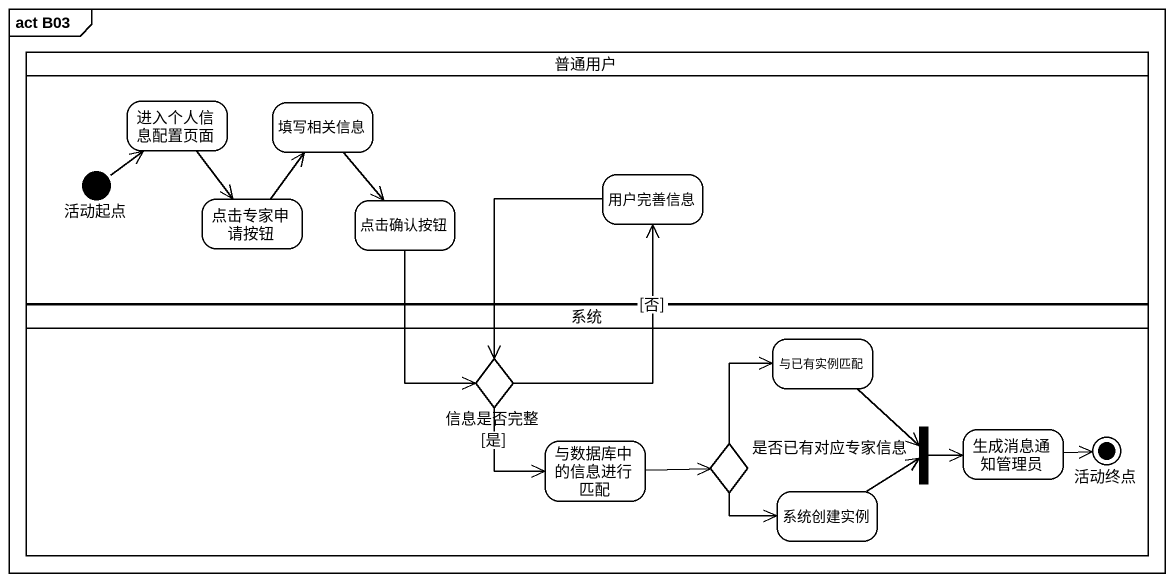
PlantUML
@startuml
mainframe act B03
hide empty description
state 普通用户 <<partition>> {
  state 进入个人信息配置页面
  state 填写相关信息
  state 活动起点 <<start>>
  state 点击专家申请按钮
  state 点击确认按钮
  state 用户完善信息
}
state 系统 <<partition>> {
  state 与已有实例匹配
  state 信息是否完整 <<choice>>
  state 与数据库中的信息进行匹配
  state 是否已有对应专家信息 <<choice>>
  state fork1 <<join>>
  state 生成消息通知管理员
  state 活动终点 <<end>>
  state 系统创建实例
}
进入个人信息配置页面 --> 点击专家申请按钮
填写相关信息 --> 点击确认按钮
活动起点 -up-> 进入个人信息配置页面
点击专家申请按钮 -up-> 填写相关信息
点击确认按钮 --> 信息是否完整
用户完善信息 --> 信息是否完整
与已有实例匹配 --> fork1
信息是否完整 -up-> 用户完善信息 : [否]
信息是否完整 --> 与数据库中的信息进行匹配 : [是]
与数据库中的信息进行匹配 -right-> 是否已有对应专家信息
是否已有对应专家信息 -up-> 与已有实例匹配
是否已有对应专家信息 -right-> 系统创建实例
fork1 -right-> 生成消息通知管理员
生成消息通知管理员 -right-> 活动终点
系统创建实例 -up-> fork1
@enduml
